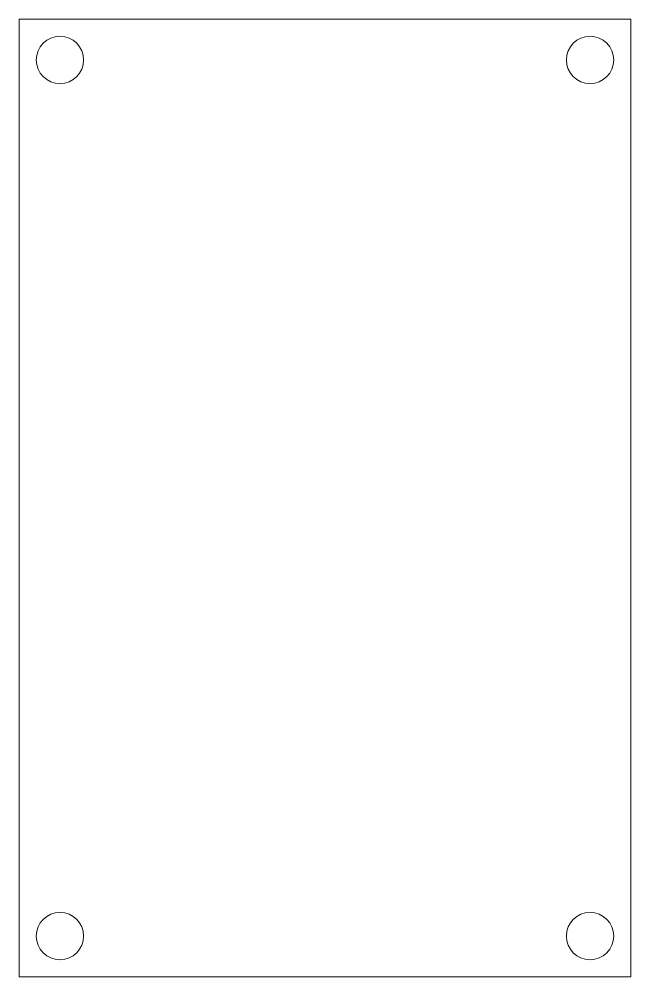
# Model space of a CAD drawing. Header units: inches. Extents: x -0.75 to 0.75, y -1.18 to 1.18.
import ezdxf

# ---------------------------------------------------------------- set-up
doc = ezdxf.new("R2010")
doc.units = ezdxf.units.IN
doc.header["$MEASUREMENT"] = 0

msp = doc.modelspace()

# ---------------------------------------------------------------- linework, layer by layer
at = {"color": 7, "linetype": 'Continuous', "lineweight": 15}
for p, q in [((-0.75, 1.175), (-0.75, -1.175)), ((0.75, 1.175), (-0.75, 1.175)), ((0.75, -1.175), (0.75, 1.175)), ((-0.75, -1.175), (0.75, -1.175))]:
    msp.add_line(p, q, dxfattribs=at)
for centre in [(-0.65, 1.075), (0.65, 1.075), (-0.65, -1.075), (0.65, -1.075)]:
    msp.add_circle(centre, 0.058, dxfattribs=at)

doc.saveas('drawing.dxf')
